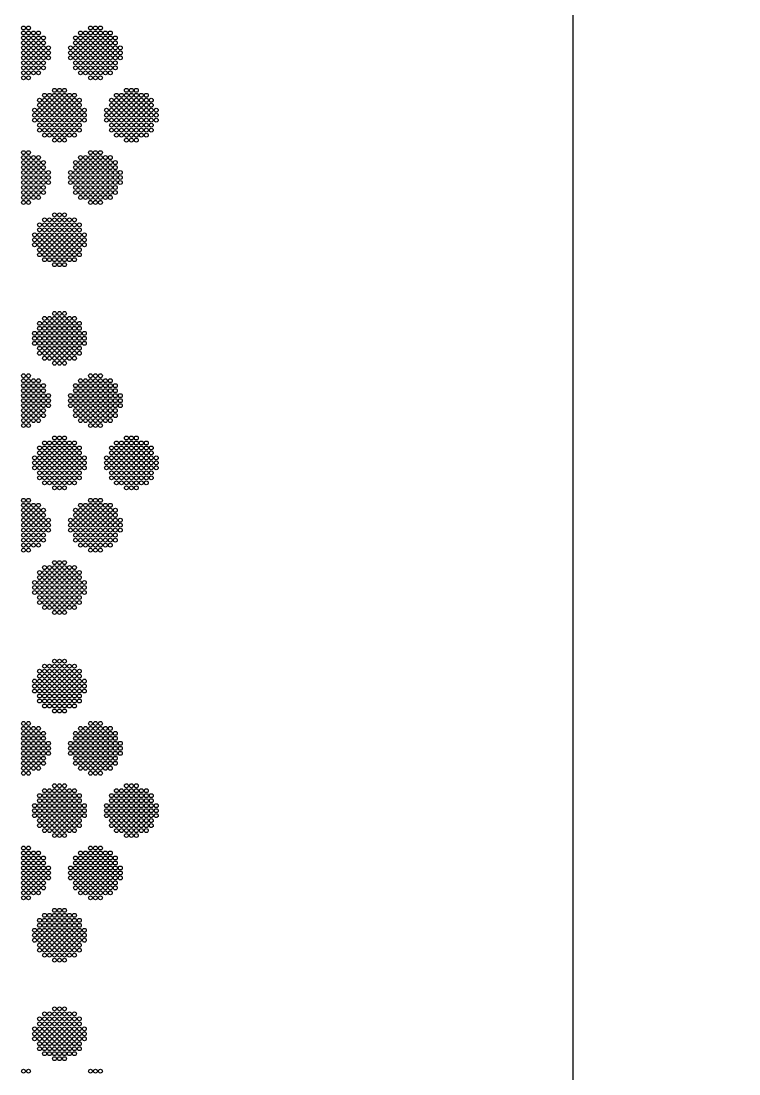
# Model space of a CAD drawing. Extents: x -49 to 54, y -38 to 38.
# Drawn here: x 41.42 to 54.4, y -0.04 to 18.98 of the extents above; entities that cross this region are included whole.
import ezdxf

# ---------------------------------------------------------------- set-up
doc = ezdxf.new("R2010")
doc.units = 0
doc.layers.add('LOWER_ELECTRODE', color=1, linetype='CONTINUOUS')
doc.layers.add('OUTLINE', color=7, linetype='CONTINUOUS')

msp = doc.modelspace()

# ---------------------------------------------------------------- linework, layer by layer
at = {"layer": 'LOWER_ELECTRODE'}
for centre in [(41.464, 18.856), (41.554, 18.856), (42.674, 18.856), (42.764, 18.856), (42.854, 18.856), (41.464, 18.766), (41.464, 18.676), (41.554, 18.766), (41.554, 18.676), (41.644, 18.766), (41.644, 18.676), (41.734, 18.766), (41.734, 18.676), (41.824, 18.676), (42.404, 18.676), (42.494, 18.766), (42.494, 18.676), (42.584, 18.766), (42.584, 18.676), (42.674, 18.766), (42.674, 18.676), (42.764, 18.766), (42.764, 18.676), (42.854, 18.766), (42.854, 18.676), (42.944, 18.766), (42.944, 18.676), (43.034, 18.766), (43.034, 18.676), (43.124, 18.676), (41.464, 18.586), (41.464, 18.496), (41.554, 18.586), (41.554, 18.496), (41.644, 18.586), (41.644, 18.496), (41.734, 18.586), (41.734, 18.496), (41.824, 18.586), (41.824, 18.496), (41.914, 18.496), (42.314, 18.496), (42.404, 18.586), (42.404, 18.496), (42.494, 18.586), (42.494, 18.496), (42.584, 18.586), (42.584, 18.496), (42.674, 18.586), (42.674, 18.496), (42.764, 18.586), (42.764, 18.496), (42.854, 18.586), (42.854, 18.496), (42.944, 18.586), (42.944, 18.496), (43.034, 18.586), (43.034, 18.496), (43.124, 18.586), (43.124, 18.496), (43.214, 18.496), (41.464, 18.406), (41.464, 18.316), (41.554, 18.406), (41.554, 18.316), (41.644, 18.406), (41.644, 18.316), (41.734, 18.406), (41.734, 18.316), (41.824, 18.406), (41.824, 18.316), (41.914, 18.406), (41.914, 18.316), (42.314, 18.406), (42.314, 18.316), (42.404, 18.406), (42.404, 18.316), (42.494, 18.406), (42.494, 18.316), (42.584, 18.406), (42.584, 18.316), (42.674, 18.406), (42.674, 18.316), (42.764, 18.406), (42.764, 18.316), (42.854, 18.406), (42.854, 18.316), (42.944, 18.406), (42.944, 18.316), (43.034, 18.406), (43.034, 18.316), (43.124, 18.406), (43.124, 18.316), (43.214, 18.406), (43.214, 18.316), (41.464, 18.226), (41.464, 18.136), (41.464, 18.046), (41.554, 18.226), (41.554, 18.136), (41.554, 18.046), (41.644, 18.226), (41.644, 18.136), (41.644, 18.046), (41.734, 18.226), (41.734, 18.136), (41.734, 18.046), (41.824, 18.226), (41.824, 18.136), (42.404, 18.226), (42.404, 18.136), (42.494, 18.226), (42.494, 18.136), (42.494, 18.046), (42.584, 18.226), (42.584, 18.136), (42.584, 18.046), (42.674, 18.226), (42.674, 18.136), (42.674, 18.046), (42.764, 18.226), (42.764, 18.136), (42.764, 18.046), (42.854, 18.226), (42.854, 18.136), (42.854, 18.046), (42.944, 18.226), (42.944, 18.136), (42.944, 18.046), (43.034, 18.226), (43.034, 18.136), (43.034, 18.046), (43.124, 18.226), (43.124, 18.136), (41.464, 17.956), (41.554, 17.956), (42.674, 17.956), (42.764, 17.956), (42.854, 17.956), (42.024, 17.73), (42.114, 17.73), (42.204, 17.73), (43.324, 17.73), (43.414, 17.73), (43.504, 17.73), (41.754, 17.55), (41.844, 17.64), (41.844, 17.55), (41.934, 17.64), (41.934, 17.55), (42.024, 17.64), (42.024, 17.55), (42.114, 17.64), (42.114, 17.55), (42.204, 17.64), (42.204, 17.55), (42.294, 17.64), (42.294, 17.55), (42.384, 17.64), (42.384, 17.55), (42.474, 17.55), (43.054, 17.55), (43.144, 17.64), (43.144, 17.55), (43.234, 17.64), (43.234, 17.55), (43.324, 17.64), (43.324, 17.55), (43.414, 17.64), (43.414, 17.55), (43.504, 17.64), (43.504, 17.55), (43.594, 17.64), (43.594, 17.55), (43.684, 17.64), (43.684, 17.55), (43.774, 17.55), (41.664, 17.37), (41.664, 17.28), (41.754, 17.46), (41.754, 17.37), (41.754, 17.28), (41.844, 17.46), (41.844, 17.37), (41.844, 17.28), (41.934, 17.46), (41.934, 17.37), (41.934, 17.28), (42.024, 17.46), (42.024, 17.37), (42.024, 17.28), (42.114, 17.46), (42.114, 17.37), (42.114, 17.28), (42.204, 17.46), (42.204, 17.37), (42.204, 17.28), (42.294, 17.46), (42.294, 17.37), (42.294, 17.28), (42.384, 17.46), (42.384, 17.37), (42.384, 17.28), (42.474, 17.46), (42.474, 17.37), (42.474, 17.28), (42.564, 17.37), (42.564, 17.28), (42.964, 17.37), (42.964, 17.28), (43.054, 17.46), (43.054, 17.37), (43.054, 17.28), (43.144, 17.46), (43.144, 17.37), (43.144, 17.28), (43.234, 17.46), (43.234, 17.37), (43.234, 17.28), (43.324, 17.46), (43.324, 17.37), (43.324, 17.28), (43.414, 17.46), (43.414, 17.37), (43.414, 17.28), (43.504, 17.46), (43.504, 17.37), (43.504, 17.28), (43.594, 17.46), (43.594, 17.37), (43.594, 17.28), (43.684, 17.46), (43.684, 17.37), (43.684, 17.28), (43.774, 17.46), (43.774, 17.37), (43.774, 17.28), (43.864, 17.37), (43.864, 17.28), (41.664, 17.19), (41.754, 17.19), (41.754, 17.1), (41.844, 17.19), (41.844, 17.1), (41.934, 17.19), (41.934, 17.1), (42.024, 17.19), (42.024, 17.1), (42.114, 17.19), (42.114, 17.1), (42.204, 17.19), (42.204, 17.1), (42.294, 17.19), (42.294, 17.1), (42.384, 17.19), (42.384, 17.1), (42.474, 17.19), (42.474, 17.1), (42.564, 17.19), (42.964, 17.19), (43.054, 17.19), (43.054, 17.1), (43.144, 17.19), (43.144, 17.1), (43.234, 17.19), (43.234, 17.1), (43.324, 17.19), (43.324, 17.1), (43.414, 17.19), (43.414, 17.1), (43.504, 17.19), (43.504, 17.1), (43.594, 17.19), (43.594, 17.1), (43.684, 17.19), (43.684, 17.1), (43.774, 17.19), (43.774, 17.1), (43.864, 17.19), (41.754, 17.01), (41.844, 17.01), (41.844, 16.92), (41.934, 17.01), (41.934, 16.92), (42.024, 17.01), (42.024, 16.92), (42.114, 17.01), (42.114, 16.92), (42.204, 17.01), (42.204, 16.92), (42.294, 17.01), (42.294, 16.92), (42.384, 17.01), (42.384, 16.92), (42.474, 17.01), (43.054, 17.01), (43.144, 17.01), (43.144, 16.92), (43.234, 17.01), (43.234, 16.92), (43.324, 17.01), (43.324, 16.92), (43.414, 17.01), (43.414, 16.92), (43.504, 17.01), (43.504, 16.92), (43.594, 17.01), (43.594, 16.92), (43.684, 17.01), (43.684, 16.92), (43.774, 17.01), (42.024, 16.83), (42.114, 16.83), (42.204, 16.83), (43.324, 16.83), (43.414, 16.83), (43.504, 16.83), (41.464, 16.604), (41.554, 16.604), (42.674, 16.604), (42.764, 16.604), (42.854, 16.604), (41.464, 16.514), (41.464, 16.424), (41.464, 16.334), (41.554, 16.514), (41.554, 16.424), (41.554, 16.334), (41.644, 16.514), (41.644, 16.424), (41.644, 16.334), (41.734, 16.514), (41.734, 16.424), (41.734, 16.334), (41.824, 16.424), (41.824, 16.334), (42.404, 16.424), (42.404, 16.334), (42.494, 16.514), (42.494, 16.424), (42.494, 16.334), (42.584, 16.514), (42.584, 16.424), (42.584, 16.334), (42.674, 16.514), (42.674, 16.424), (42.674, 16.334), (42.764, 16.514), (42.764, 16.424), (42.764, 16.334), (42.854, 16.514), (42.854, 16.424), (42.854, 16.334), (42.944, 16.514), (42.944, 16.424), (42.944, 16.334), (43.034, 16.514), (43.034, 16.424), (43.034, 16.334), (43.124, 16.424), (43.124, 16.334), (41.464, 16.244), (41.464, 16.154), (41.554, 16.244), (41.554, 16.154), (41.644, 16.244), (41.644, 16.154), (41.734, 16.244), (41.734, 16.154), (41.824, 16.244), (41.824, 16.154), (41.914, 16.244), (41.914, 16.154), (42.314, 16.244), (42.314, 16.154), (42.404, 16.244), (42.404, 16.154), (42.494, 16.244), (42.494, 16.154), (42.584, 16.244), (42.584, 16.154), (42.674, 16.244), (42.674, 16.154), (42.764, 16.244), (42.764, 16.154), (42.854, 16.244), (42.854, 16.154), (42.944, 16.244), (42.944, 16.154), (43.034, 16.244), (43.034, 16.154), (43.124, 16.244), (43.124, 16.154), (43.214, 16.244), (43.214, 16.154), (41.464, 16.064), (41.464, 15.974), (41.554, 16.064), (41.554, 15.974), (41.644, 16.064), (41.644, 15.974), (41.734, 16.064), (41.734, 15.974), (41.824, 16.064), (41.824, 15.974), (41.914, 16.064), (42.314, 16.064), (42.404, 16.064), (42.404, 15.974), (42.494, 16.064), (42.494, 15.974), (42.584, 16.064), (42.584, 15.974), (42.674, 16.064), (42.674, 15.974), (42.764, 16.064), (42.764, 15.974), (42.854, 16.064), (42.854, 15.974), (42.944, 16.064), (42.944, 15.974), (43.034, 16.064), (43.034, 15.974), (43.124, 16.064), (43.124, 15.974), (43.214, 16.064), (41.464, 15.884), (41.464, 15.794), (41.554, 15.884), (41.554, 15.794), (41.644, 15.884), (41.644, 15.794), (41.734, 15.884), (41.734, 15.794), (41.824, 15.884), (42.404, 15.884), (42.494, 15.884), (42.494, 15.794), (42.584, 15.884), (42.584, 15.794), (42.674, 15.884), (42.674, 15.794), (42.764, 15.884), (42.764, 15.794), (42.854, 15.884), (42.854, 15.794), (42.944, 15.884), (42.944, 15.794), (43.034, 15.884), (43.034, 15.794), (43.124, 15.884), (41.464, 15.704), (41.554, 15.704), (42.674, 15.704), (42.764, 15.704), (42.854, 15.704), (41.844, 15.389), (41.934, 15.389), (42.024, 15.479), (42.024, 15.389), (42.114, 15.479), (42.114, 15.389), (42.204, 15.479), (42.204, 15.389), (42.294, 15.389), (42.384, 15.389), (41.754, 15.299), (41.754, 15.209), (41.844, 15.299), (41.844, 15.209), (41.934, 15.299), (41.934, 15.209), (42.024, 15.299), (42.024, 15.209), (42.114, 15.299), (42.114, 15.209), (42.204, 15.299), (42.204, 15.209), (42.294, 15.299), (42.294, 15.209), (42.384, 15.299), (42.384, 15.209), (42.474, 15.299), (42.474, 15.209), (41.664, 15.119), (41.664, 15.029), (41.754, 15.119), (41.754, 15.029), (41.844, 15.119), (41.844, 15.029), (41.934, 15.119), (41.934, 15.029), (42.024, 15.119), (42.024, 15.029), (42.114, 15.119), (42.114, 15.029), (42.204, 15.119), (42.204, 15.029), (42.294, 15.119), (42.294, 15.029), (42.384, 15.119), (42.384, 15.029), (42.474, 15.119), (42.474, 15.029), (42.564, 15.119), (42.564, 15.029), (41.664, 14.939), (41.754, 14.939), (41.754, 14.849), (41.844, 14.939), (41.844, 14.849), (41.934, 14.939), (41.934, 14.849), (42.024, 14.939), (42.024, 14.849), (42.114, 14.939), (42.114, 14.849), (42.204, 14.939), (42.204, 14.849), (42.294, 14.939), (42.294, 14.849), (42.384, 14.939), (42.384, 14.849), (42.474, 14.939), (42.474, 14.849), (42.564, 14.939), (41.754, 14.759), (41.844, 14.759), (41.844, 14.669), (41.934, 14.759), (41.934, 14.669), (42.024, 14.759), (42.024, 14.669), (42.114, 14.759), (42.114, 14.669), (42.204, 14.759), (42.204, 14.669), (42.294, 14.759), (42.294, 14.669), (42.384, 14.759), (42.384, 14.669), (42.474, 14.759), (42.024, 14.579), (42.114, 14.579), (42.204, 14.579), (42.024, 13.698), (42.114, 13.698), (42.204, 13.698), (41.754, 13.518), (41.844, 13.608), (41.844, 13.518), (41.934, 13.608), (41.934, 13.518), (42.024, 13.608), (42.024, 13.518), (42.114, 13.608), (42.114, 13.518), (42.204, 13.608), (42.204, 13.518), (42.294, 13.608), (42.294, 13.518), (42.384, 13.608), (42.384, 13.518), (42.474, 13.518), (41.664, 13.338), (41.754, 13.428), (41.754, 13.338), (41.844, 13.428), (41.844, 13.338), (41.934, 13.428), (41.934, 13.338), (42.024, 13.428), (42.024, 13.338), (42.114, 13.428), (42.114, 13.338), (42.204, 13.428), (42.204, 13.338), (42.294, 13.428), (42.294, 13.338), (42.384, 13.428), (42.384, 13.338), (42.474, 13.428), (42.474, 13.338), (42.564, 13.338), (41.664, 13.248), (41.664, 13.158), (41.754, 13.248), (41.754, 13.158), (41.844, 13.248), (41.844, 13.158), (41.934, 13.248), (41.934, 13.158), (42.024, 13.248), (42.024, 13.158), (42.114, 13.248), (42.114, 13.158), (42.204, 13.248), (42.204, 13.158), (42.294, 13.248), (42.294, 13.158), (42.384, 13.248), (42.384, 13.158), (42.474, 13.248), (42.474, 13.158), (42.564, 13.248), (42.564, 13.158), (41.754, 13.068), (41.754, 12.978), (41.844, 13.068), (41.844, 12.978), (41.934, 13.068), (41.934, 12.978), (42.024, 13.068), (42.024, 12.978), (42.114, 13.068), (42.114, 12.978), (42.204, 13.068), (42.204, 12.978), (42.294, 13.068), (42.294, 12.978), (42.384, 13.068), (42.384, 12.978), (42.474, 13.068), (42.474, 12.978), (41.844, 12.888), (41.934, 12.888), (42.024, 12.888), (42.024, 12.798), (42.114, 12.888), (42.114, 12.798), (42.204, 12.888), (42.204, 12.798), (42.294, 12.888), (42.384, 12.888), (41.464, 12.572), (41.554, 12.572), (42.674, 12.572), (42.764, 12.572), (42.854, 12.572), (41.464, 12.482), (41.464, 12.392), (41.554, 12.482), (41.554, 12.392), (41.644, 12.482), (41.644, 12.392), (41.734, 12.482), (41.734, 12.392), (41.824, 12.392), (42.404, 12.392), (42.494, 12.482), (42.494, 12.392), (42.584, 12.482), (42.584, 12.392), (42.674, 12.482), (42.674, 12.392), (42.764, 12.482), (42.764, 12.392), (42.854, 12.482), (42.854, 12.392), (42.944, 12.482), (42.944, 12.392), (43.034, 12.482), (43.034, 12.392), (43.124, 12.392), (41.464, 12.302), (41.464, 12.212), (41.554, 12.302), (41.554, 12.212), (41.644, 12.302), (41.644, 12.212), (41.734, 12.302), (41.734, 12.212), (41.824, 12.302), (41.824, 12.212), (41.914, 12.212), (42.314, 12.212), (42.404, 12.302), (42.404, 12.212), (42.494, 12.302), (42.494, 12.212), (42.584, 12.302), (42.584, 12.212), (42.674, 12.302), (42.674, 12.212), (42.764, 12.302), (42.764, 12.212), (42.854, 12.302), (42.854, 12.212), (42.944, 12.302), (42.944, 12.212), (43.034, 12.302), (43.034, 12.212), (43.124, 12.302), (43.124, 12.212), (43.214, 12.212), (41.464, 12.122), (41.464, 12.032), (41.554, 12.122), (41.554, 12.032), (41.644, 12.122), (41.644, 12.032), (41.734, 12.122), (41.734, 12.032), (41.824, 12.122), (41.824, 12.032), (41.914, 12.122), (41.914, 12.032), (42.314, 12.122), (42.314, 12.032), (42.404, 12.122), (42.404, 12.032), (42.494, 12.122), (42.494, 12.032), (42.584, 12.122), (42.584, 12.032), (42.674, 12.122), (42.674, 12.032), (42.764, 12.122), (42.764, 12.032), (42.854, 12.122), (42.854, 12.032), (42.944, 12.122), (42.944, 12.032), (43.034, 12.122), (43.034, 12.032), (43.124, 12.122), (43.124, 12.032), (43.214, 12.122), (43.214, 12.032), (41.464, 11.942), (41.464, 11.852), (41.464, 11.762), (41.554, 11.942), (41.554, 11.852), (41.554, 11.762), (41.644, 11.942), (41.644, 11.852), (41.644, 11.762), (41.734, 11.942), (41.734, 11.852), (41.734, 11.762), (41.824, 11.942), (41.824, 11.852), (42.404, 11.942), (42.404, 11.852), (42.494, 11.942), (42.494, 11.852), (42.494, 11.762), (42.584, 11.942), (42.584, 11.852), (42.584, 11.762), (42.674, 11.942), (42.674, 11.852), (42.674, 11.762), (42.764, 11.942), (42.764, 11.852), (42.764, 11.762), (42.854, 11.942), (42.854, 11.852), (42.854, 11.762), (42.944, 11.942), (42.944, 11.852), (42.944, 11.762), (43.034, 11.942), (43.034, 11.852), (43.034, 11.762), (43.124, 11.942), (43.124, 11.852), (41.464, 11.672), (41.554, 11.672), (42.674, 11.672), (42.764, 11.672), (42.854, 11.672), (42.024, 11.447), (42.114, 11.447), (42.204, 11.447), (43.324, 11.447), (43.414, 11.447), (43.504, 11.447), (41.754, 11.267), (41.844, 11.357), (41.844, 11.267), (41.934, 11.357), (41.934, 11.267), (42.024, 11.357), (42.024, 11.267), (42.114, 11.357), (42.114, 11.267), (42.204, 11.357), (42.204, 11.267), (42.294, 11.357), (42.294, 11.267), (42.384, 11.357), (42.384, 11.267), (42.474, 11.267), (43.054, 11.267), (43.144, 11.357), (43.144, 11.267), (43.234, 11.357), (43.234, 11.267), (43.324, 11.357), (43.324, 11.267), (43.414, 11.357), (43.414, 11.267), (43.504, 11.357), (43.504, 11.267), (43.594, 11.357), (43.594, 11.267), (43.684, 11.357), (43.684, 11.267), (43.774, 11.267), (41.664, 11.087), (41.754, 11.177), (41.754, 11.087), (41.844, 11.177), (41.844, 11.087), (41.934, 11.177), (41.934, 11.087), (42.024, 11.177), (42.024, 11.087), (42.114, 11.177), (42.114, 11.087), (42.204, 11.177), (42.204, 11.087), (42.294, 11.177), (42.294, 11.087), (42.384, 11.177), (42.384, 11.087), (42.474, 11.177), (42.474, 11.087), (42.564, 11.087), (42.964, 11.087), (43.054, 11.177), (43.054, 11.087), (43.144, 11.177), (43.144, 11.087), (43.234, 11.177), (43.234, 11.087), (43.324, 11.177), (43.324, 11.087), (43.414, 11.177), (43.414, 11.087), (43.504, 11.177), (43.504, 11.087), (43.594, 11.177), (43.594, 11.087), (43.684, 11.177), (43.684, 11.087), (43.774, 11.177), (43.774, 11.087), (43.864, 11.087), (41.664, 10.997), (41.664, 10.907), (41.754, 10.997), (41.754, 10.907), (41.754, 10.817), (41.844, 10.997), (41.844, 10.907), (41.844, 10.817), (41.934, 10.997), (41.934, 10.907), (41.934, 10.817), (42.024, 10.997), (42.024, 10.907), (42.024, 10.817), (42.114, 10.997), (42.114, 10.907), (42.114, 10.817), (42.204, 10.997), (42.204, 10.907), (42.204, 10.817), (42.294, 10.997), (42.294, 10.907), (42.294, 10.817), (42.384, 10.997), (42.384, 10.907), (42.384, 10.817), (42.474, 10.997), (42.474, 10.907), (42.474, 10.817), (42.564, 10.997), (42.564, 10.907), (42.964, 10.997), (42.964, 10.907), (43.054, 10.997), (43.054, 10.907), (43.054, 10.817), (43.144, 10.997), (43.144, 10.907), (43.144, 10.817), (43.234, 10.997), (43.234, 10.907), (43.234, 10.817), (43.324, 10.997), (43.324, 10.907), (43.324, 10.817), (43.414, 10.997), (43.414, 10.907), (43.414, 10.817), (43.504, 10.997), (43.504, 10.907), (43.504, 10.817), (43.594, 10.997), (43.594, 10.907), (43.594, 10.817), (43.684, 10.997), (43.684, 10.907), (43.684, 10.817), (43.774, 10.997), (43.774, 10.907), (43.774, 10.817), (43.864, 10.997), (43.864, 10.907), (41.754, 10.727), (41.844, 10.727), (41.844, 10.637), (41.934, 10.727), (41.934, 10.637), (42.024, 10.727), (42.024, 10.637), (42.114, 10.727), (42.114, 10.637), (42.204, 10.727), (42.204, 10.637), (42.294, 10.727), (42.294, 10.637), (42.384, 10.727), (42.384, 10.637), (42.474, 10.727), (43.054, 10.727), (43.144, 10.727), (43.144, 10.637), (43.234, 10.727), (43.234, 10.637), (43.324, 10.727), (43.324, 10.637), (43.414, 10.727), (43.414, 10.637), (43.504, 10.727), (43.504, 10.637), (43.594, 10.727), (43.594, 10.637), (43.684, 10.727), (43.684, 10.637), (43.774, 10.727), (42.024, 10.547), (42.114, 10.547), (42.204, 10.547), (43.324, 10.547), (43.414, 10.547), (43.504, 10.547), (41.464, 10.321), (41.554, 10.321), (42.674, 10.321), (42.764, 10.321), (42.854, 10.321), (41.464, 10.231), (41.464, 10.141), (41.464, 10.051), (41.554, 10.231), (41.554, 10.141), (41.554, 10.051), (41.644, 10.231), (41.644, 10.141), (41.644, 10.051), (41.734, 10.231), (41.734, 10.141), (41.734, 10.051), (41.824, 10.141), (41.824, 10.051), (42.404, 10.141), (42.404, 10.051), (42.494, 10.231), (42.494, 10.141), (42.494, 10.051), (42.584, 10.231), (42.584, 10.141), (42.584, 10.051), (42.674, 10.231), (42.674, 10.141), (42.674, 10.051), (42.764, 10.231), (42.764, 10.141), (42.764, 10.051), (42.854, 10.231), (42.854, 10.141), (42.854, 10.051), (42.944, 10.231), (42.944, 10.141), (42.944, 10.051), (43.034, 10.231), (43.034, 10.141), (43.034, 10.051), (43.124, 10.141), (43.124, 10.051), (41.464, 9.961), (41.464, 9.871), (41.554, 9.961), (41.554, 9.871), (41.644, 9.961), (41.644, 9.871), (41.734, 9.961), (41.734, 9.871), (41.824, 9.961), (41.824, 9.871), (41.914, 9.961), (41.914, 9.871), (42.314, 9.961), (42.314, 9.871), (42.404, 9.961), (42.404, 9.871), (42.494, 9.961), (42.494, 9.871), (42.584, 9.961), (42.584, 9.871), (42.674, 9.961), (42.674, 9.871), (42.764, 9.961), (42.764, 9.871), (42.854, 9.961), (42.854, 9.871), (42.944, 9.961), (42.944, 9.871), (43.034, 9.961), (43.034, 9.871), (43.124, 9.961), (43.124, 9.871), (43.214, 9.961), (43.214, 9.871), (41.464, 9.781), (41.464, 9.691), (41.554, 9.781), (41.554, 9.691), (41.644, 9.781), (41.644, 9.691), (41.734, 9.781), (41.734, 9.691), (41.824, 9.781), (41.824, 9.691), (41.914, 9.781), (42.314, 9.781), (42.404, 9.781), (42.404, 9.691), (42.494, 9.781), (42.494, 9.691), (42.584, 9.781), (42.584, 9.691), (42.674, 9.781), (42.674, 9.691), (42.764, 9.781), (42.764, 9.691), (42.854, 9.781), (42.854, 9.691), (42.944, 9.781), (42.944, 9.691), (43.034, 9.781), (43.034, 9.691), (43.124, 9.781), (43.124, 9.691), (43.214, 9.781), (41.464, 9.601), (41.464, 9.511), (41.554, 9.601), (41.554, 9.511), (41.644, 9.601), (41.644, 9.511), (41.734, 9.601), (41.734, 9.511), (41.824, 9.601), (42.404, 9.601), (42.494, 9.601), (42.494, 9.511), (42.584, 9.601), (42.584, 9.511), (42.674, 9.601), (42.674, 9.511), (42.764, 9.601), (42.764, 9.511), (42.854, 9.601), (42.854, 9.511), (42.944, 9.601), (42.944, 9.511), (43.034, 9.601), (43.034, 9.511), (43.124, 9.601), (41.464, 9.421), (41.554, 9.421), (42.674, 9.421), (42.764, 9.421), (42.854, 9.421), (41.844, 9.105), (41.934, 9.105), (42.024, 9.195), (42.024, 9.105), (42.114, 9.195), (42.114, 9.105), (42.204, 9.195), (42.204, 9.105), (42.294, 9.105), (42.384, 9.105), (41.754, 9.015), (41.754, 8.925), (41.844, 9.015), (41.844, 8.925), (41.934, 9.015), (41.934, 8.925), (42.024, 9.015), (42.024, 8.925), (42.114, 9.015), (42.114, 8.925), (42.204, 9.015), (42.204, 8.925), (42.294, 9.015), (42.294, 8.925), (42.384, 9.015), (42.384, 8.925), (42.474, 9.015), (42.474, 8.925), (41.664, 8.835), (41.664, 8.745), (41.754, 8.835), (41.754, 8.745), (41.844, 8.835), (41.844, 8.745), (41.934, 8.835), (41.934, 8.745), (42.024, 8.835), (42.024, 8.745), (42.114, 8.835), (42.114, 8.745), (42.204, 8.835), (42.204, 8.745), (42.294, 8.835), (42.294, 8.745), (42.384, 8.835), (42.384, 8.745), (42.474, 8.835), (42.474, 8.745), (42.564, 8.835), (42.564, 8.745), (41.664, 8.655), (41.754, 8.655), (41.754, 8.565), (41.844, 8.655), (41.844, 8.565), (41.934, 8.655), (41.934, 8.565), (42.024, 8.655), (42.024, 8.565), (42.114, 8.655), (42.114, 8.565), (42.204, 8.655), (42.204, 8.565), (42.294, 8.655), (42.294, 8.565), (42.384, 8.655), (42.384, 8.565), (42.474, 8.655), (42.474, 8.565), (42.564, 8.655), (41.754, 8.475), (41.844, 8.475), (41.844, 8.385), (41.934, 8.475), (41.934, 8.385), (42.024, 8.475), (42.024, 8.385), (42.114, 8.475), (42.114, 8.385), (42.204, 8.475), (42.204, 8.385), (42.294, 8.475), (42.294, 8.385), (42.384, 8.475), (42.384, 8.385), (42.474, 8.475), (42.024, 8.295), (42.114, 8.295), (42.204, 8.295), (42.024, 7.414), (42.114, 7.414), (42.204, 7.414), (41.754, 7.234), (41.844, 7.324), (41.844, 7.234), (41.934, 7.324), (41.934, 7.234), (42.024, 7.324), (42.024, 7.234), (42.114, 7.324), (42.114, 7.234), (42.204, 7.324), (42.204, 7.234), (42.294, 7.324), (42.294, 7.234), (42.384, 7.324), (42.384, 7.234), (42.474, 7.234), (41.664, 7.054), (41.754, 7.144), (41.754, 7.054), (41.844, 7.144), (41.844, 7.054), (41.934, 7.144), (41.934, 7.054), (42.024, 7.144), (42.024, 7.054), (42.114, 7.144), (42.114, 7.054), (42.204, 7.144), (42.204, 7.054), (42.294, 7.144), (42.294, 7.054), (42.384, 7.144), (42.384, 7.054), (42.474, 7.144), (42.474, 7.054), (42.564, 7.054), (41.664, 6.964), (41.664, 6.874), (41.754, 6.964), (41.754, 6.874), (41.844, 6.964), (41.844, 6.874), (41.934, 6.964), (41.934, 6.874), (42.024, 6.964), (42.024, 6.874), (42.114, 6.964), (42.114, 6.874), (42.204, 6.964), (42.204, 6.874), (42.294, 6.964), (42.294, 6.874), (42.384, 6.964), (42.384, 6.874), (42.474, 6.964), (42.474, 6.874), (42.564, 6.964), (42.564, 6.874), (41.754, 6.784), (41.754, 6.694), (41.844, 6.784), (41.844, 6.694), (41.934, 6.784), (41.934, 6.694), (42.024, 6.784), (42.024, 6.694), (42.114, 6.784), (42.114, 6.694), (42.204, 6.784), (42.204, 6.694), (42.294, 6.784), (42.294, 6.694), (42.384, 6.784), (42.384, 6.694), (42.474, 6.784), (42.474, 6.694), (41.844, 6.604), (41.934, 6.604), (42.024, 6.604), (42.024, 6.514), (42.114, 6.604), (42.114, 6.514), (42.204, 6.604), (42.204, 6.514), (42.294, 6.604), (42.384, 6.604), (41.464, 6.289), (41.554, 6.289), (42.674, 6.289), (42.764, 6.289), (42.854, 6.289), (41.464, 6.199), (41.464, 6.109), (41.554, 6.199), (41.554, 6.109), (41.644, 6.199), (41.644, 6.109), (41.734, 6.199), (41.734, 6.109), (41.824, 6.109), (42.404, 6.109), (42.494, 6.199), (42.494, 6.109), (42.584, 6.199), (42.584, 6.109), (42.674, 6.199), (42.674, 6.109), (42.764, 6.199), (42.764, 6.109), (42.854, 6.199), (42.854, 6.109), (42.944, 6.199), (42.944, 6.109), (43.034, 6.199), (43.034, 6.109), (43.124, 6.109), (41.464, 6.019), (41.464, 5.929), (41.554, 6.019), (41.554, 5.929), (41.644, 6.019), (41.644, 5.929), (41.734, 6.019), (41.734, 5.929), (41.824, 6.019), (41.824, 5.929), (41.914, 5.929), (42.314, 5.929), (42.404, 6.019), (42.404, 5.929), (42.494, 6.019), (42.494, 5.929), (42.584, 6.019), (42.584, 5.929), (42.674, 6.019), (42.674, 5.929), (42.764, 6.019), (42.764, 5.929), (42.854, 6.019), (42.854, 5.929), (42.944, 6.019), (42.944, 5.929), (43.034, 6.019), (43.034, 5.929), (43.124, 6.019), (43.124, 5.929), (43.214, 5.929), (41.464, 5.839), (41.464, 5.749), (41.554, 5.839), (41.554, 5.749), (41.644, 5.839), (41.644, 5.749), (41.734, 5.839), (41.734, 5.749), (41.824, 5.839), (41.824, 5.749), (41.914, 5.839), (41.914, 5.749), (42.314, 5.839), (42.314, 5.749), (42.404, 5.839), (42.404, 5.749), (42.494, 5.839), (42.494, 5.749), (42.584, 5.839), (42.584, 5.749), (42.674, 5.839), (42.674, 5.749), (42.764, 5.839), (42.764, 5.749), (42.854, 5.839), (42.854, 5.749), (42.944, 5.839), (42.944, 5.749), (43.034, 5.839), (43.034, 5.749), (43.124, 5.839), (43.124, 5.749), (43.214, 5.839), (43.214, 5.749), (41.464, 5.659), (41.464, 5.569), (41.554, 5.659), (41.554, 5.569), (41.644, 5.659), (41.644, 5.569), (41.734, 5.659), (41.734, 5.569), (41.824, 5.659), (41.824, 5.569), (42.404, 5.659), (42.404, 5.569), (42.494, 5.659), (42.494, 5.569), (42.584, 5.659), (42.584, 5.569), (42.674, 5.659), (42.674, 5.569), (42.764, 5.659), (42.764, 5.569), (42.854, 5.659), (42.854, 5.569), (42.944, 5.659), (42.944, 5.569), (43.034, 5.659), (43.034, 5.569), (43.124, 5.659), (43.124, 5.569), (41.464, 5.479), (41.464, 5.389), (41.554, 5.479), (41.554, 5.389), (41.644, 5.479), (41.734, 5.479), (42.494, 5.479), (42.584, 5.479), (42.674, 5.479), (42.674, 5.389), (42.764, 5.479), (42.764, 5.389), (42.854, 5.479), (42.854, 5.389), (42.944, 5.479), (43.034, 5.479), (42.024, 5.163), (42.114, 5.163), (42.204, 5.163), (43.324, 5.163), (43.414, 5.163), (43.504, 5.163), (41.754, 4.983), (41.844, 5.073), (41.844, 4.983), (41.934, 5.073), (41.934, 4.983), (42.024, 5.073), (42.024, 4.983), (42.114, 5.073), (42.114, 4.983), (42.204, 5.073), (42.204, 4.983), (42.294, 5.073), (42.294, 4.983), (42.384, 5.073), (42.384, 4.983), (42.474, 4.983), (43.054, 4.983), (43.144, 5.073), (43.144, 4.983), (43.234, 5.073), (43.234, 4.983), (43.324, 5.073), (43.324, 4.983), (43.414, 5.073), (43.414, 4.983), (43.504, 5.073), (43.504, 4.983), (43.594, 5.073), (43.594, 4.983), (43.684, 5.073), (43.684, 4.983), (43.774, 4.983), (41.664, 4.803), (41.754, 4.893), (41.754, 4.803), (41.844, 4.893), (41.844, 4.803), (41.934, 4.893), (41.934, 4.803), (42.024, 4.893), (42.024, 4.803), (42.114, 4.893), (42.114, 4.803), (42.204, 4.893), (42.204, 4.803), (42.294, 4.893), (42.294, 4.803), (42.384, 4.893), (42.384, 4.803), (42.474, 4.893), (42.474, 4.803), (42.564, 4.803), (42.964, 4.803), (43.054, 4.893), (43.054, 4.803), (43.144, 4.893), (43.144, 4.803), (43.234, 4.893), (43.234, 4.803), (43.324, 4.893), (43.324, 4.803), (43.414, 4.893), (43.414, 4.803), (43.504, 4.893), (43.504, 4.803), (43.594, 4.893), (43.594, 4.803), (43.684, 4.893), (43.684, 4.803), (43.774, 4.893), (43.774, 4.803), (43.864, 4.803), (41.664, 4.713), (41.664, 4.623), (41.754, 4.713), (41.754, 4.623), (41.754, 4.533), (41.844, 4.713), (41.844, 4.623), (41.844, 4.533), (41.934, 4.713), (41.934, 4.623), (41.934, 4.533), (42.024, 4.713), (42.024, 4.623), (42.024, 4.533), (42.114, 4.713), (42.114, 4.623), (42.114, 4.533), (42.204, 4.713), (42.204, 4.623), (42.204, 4.533), (42.294, 4.713), (42.294, 4.623), (42.294, 4.533), (42.384, 4.713), (42.384, 4.623), (42.384, 4.533), (42.474, 4.713), (42.474, 4.623), (42.474, 4.533), (42.564, 4.713), (42.564, 4.623), (42.964, 4.713), (42.964, 4.623), (43.054, 4.713), (43.054, 4.623), (43.054, 4.533), (43.144, 4.713), (43.144, 4.623), (43.144, 4.533), (43.234, 4.713), (43.234, 4.623), (43.234, 4.533), (43.324, 4.713), (43.324, 4.623), (43.324, 4.533), (43.414, 4.713), (43.414, 4.623), (43.414, 4.533), (43.504, 4.713), (43.504, 4.623), (43.504, 4.533), (43.594, 4.713), (43.594, 4.623), (43.594, 4.533), (43.684, 4.713), (43.684, 4.623), (43.684, 4.533), (43.774, 4.713), (43.774, 4.623), (43.774, 4.533), (43.864, 4.713), (43.864, 4.623), (41.754, 4.443), (41.844, 4.443), (41.844, 4.353), (41.934, 4.443), (41.934, 4.353), (42.024, 4.443), (42.024, 4.353), (42.114, 4.443), (42.114, 4.353), (42.204, 4.443), (42.204, 4.353), (42.294, 4.443), (42.294, 4.353), (42.384, 4.443), (42.384, 4.353), (42.474, 4.443), (43.054, 4.443), (43.144, 4.443), (43.144, 4.353), (43.234, 4.443), (43.234, 4.353), (43.324, 4.443), (43.324, 4.353), (43.414, 4.443), (43.414, 4.353), (43.504, 4.443), (43.504, 4.353), (43.594, 4.443), (43.594, 4.353), (43.684, 4.443), (43.684, 4.353), (43.774, 4.443), (42.024, 4.263), (42.114, 4.263), (42.204, 4.263), (43.324, 4.263), (43.414, 4.263), (43.504, 4.263), (41.464, 4.037), (41.554, 4.037), (42.674, 4.037), (42.764, 4.037), (42.854, 4.037), (41.464, 3.947), (41.464, 3.857), (41.554, 3.947), (41.554, 3.857), (41.644, 3.947), (41.644, 3.857), (41.734, 3.947), (41.734, 3.857), (41.824, 3.857), (42.404, 3.857), (42.494, 3.947), (42.494, 3.857), (42.584, 3.947), (42.584, 3.857), (42.674, 3.947), (42.674, 3.857), (42.764, 3.947), (42.764, 3.857), (42.854, 3.947), (42.854, 3.857), (42.944, 3.947), (42.944, 3.857), (43.034, 3.947), (43.034, 3.857), (43.124, 3.857), (41.464, 3.767), (41.464, 3.677), (41.464, 3.587), (41.554, 3.767), (41.554, 3.677), (41.554, 3.587), (41.644, 3.767), (41.644, 3.677), (41.644, 3.587), (41.734, 3.767), (41.734, 3.677), (41.734, 3.587), (41.824, 3.767), (41.824, 3.677), (41.824, 3.587), (41.914, 3.677), (41.914, 3.587), (42.314, 3.677), (42.314, 3.587), (42.404, 3.767), (42.404, 3.677), (42.404, 3.587), (42.494, 3.767), (42.494, 3.677), (42.494, 3.587), (42.584, 3.767), (42.584, 3.677), (42.584, 3.587), (42.674, 3.767), (42.674, 3.677), (42.674, 3.587), (42.764, 3.767), (42.764, 3.677), (42.764, 3.587), (42.854, 3.767), (42.854, 3.677), (42.854, 3.587), (42.944, 3.767), (42.944, 3.677), (42.944, 3.587), (43.034, 3.767), (43.034, 3.677), (43.034, 3.587), (43.124, 3.767), (43.124, 3.677), (43.124, 3.587), (43.214, 3.677), (43.214, 3.587), (41.464, 3.497), (41.464, 3.407), (41.554, 3.497), (41.554, 3.407), (41.644, 3.497), (41.644, 3.407), (41.734, 3.497), (41.734, 3.407), (41.824, 3.497), (41.824, 3.407), (41.914, 3.497), (42.314, 3.497), (42.404, 3.497), (42.404, 3.407), (42.494, 3.497), (42.494, 3.407), (42.584, 3.497), (42.584, 3.407), (42.674, 3.497), (42.674, 3.407), (42.764, 3.497), (42.764, 3.407), (42.854, 3.497), (42.854, 3.407), (42.944, 3.497), (42.944, 3.407), (43.034, 3.497), (43.034, 3.407), (43.124, 3.497), (43.124, 3.407), (43.214, 3.497), (41.464, 3.317), (41.464, 3.227), (41.554, 3.317), (41.554, 3.227), (41.644, 3.317), (41.644, 3.227), (41.734, 3.317), (41.734, 3.227), (41.824, 3.317), (42.404, 3.317), (42.494, 3.317), (42.494, 3.227), (42.584, 3.317), (42.584, 3.227), (42.674, 3.317), (42.674, 3.227), (42.764, 3.317), (42.764, 3.227), (42.854, 3.317), (42.854, 3.227), (42.944, 3.317), (42.944, 3.227), (43.034, 3.317), (43.034, 3.227), (43.124, 3.317), (41.464, 3.137), (41.554, 3.137), (42.674, 3.137), (42.764, 3.137), (42.854, 3.137), (41.844, 2.821), (41.934, 2.821), (42.024, 2.911), (42.024, 2.821), (42.114, 2.911), (42.114, 2.821), (42.204, 2.911), (42.204, 2.821), (42.294, 2.821), (42.384, 2.821), (41.754, 2.731), (41.754, 2.641), (41.844, 2.731), (41.844, 2.641), (41.934, 2.731), (41.934, 2.641), (42.024, 2.731), (42.024, 2.641), (42.114, 2.731), (42.114, 2.641), (42.204, 2.731), (42.204, 2.641), (42.294, 2.731), (42.294, 2.641), (42.384, 2.731), (42.384, 2.641), (42.474, 2.731), (42.474, 2.641), (41.664, 2.551), (41.664, 2.461), (41.754, 2.551), (41.754, 2.461), (41.844, 2.551), (41.844, 2.461), (41.934, 2.551), (41.934, 2.461), (42.024, 2.551), (42.024, 2.461), (42.114, 2.551), (42.114, 2.461), (42.204, 2.551), (42.204, 2.461), (42.294, 2.551), (42.294, 2.461), (42.384, 2.551), (42.384, 2.461), (42.474, 2.551), (42.474, 2.461), (42.564, 2.551), (42.564, 2.461), (41.664, 2.371), (41.754, 2.371), (41.754, 2.281), (41.844, 2.371), (41.844, 2.281), (41.934, 2.371), (41.934, 2.281), (42.024, 2.371), (42.024, 2.281), (42.114, 2.371), (42.114, 2.281), (42.204, 2.371), (42.204, 2.281), (42.294, 2.371), (42.294, 2.281), (42.384, 2.371), (42.384, 2.281), (42.474, 2.371), (42.474, 2.281), (42.564, 2.371), (41.754, 2.191), (41.844, 2.191), (41.844, 2.101), (41.934, 2.191), (41.934, 2.101), (42.024, 2.191), (42.024, 2.101), (42.114, 2.191), (42.114, 2.101), (42.204, 2.191), (42.204, 2.101), (42.294, 2.191), (42.294, 2.101), (42.384, 2.191), (42.384, 2.101), (42.474, 2.191), (42.024, 2.011), (42.114, 2.011), (42.204, 2.011), (42.024, 1.131), (42.114, 1.131), (42.204, 1.131), (41.754, 0.951), (41.844, 1.041), (41.844, 0.951), (41.934, 1.041), (41.934, 0.951), (42.024, 1.041), (42.024, 0.951), (42.114, 1.041), (42.114, 0.951), (42.204, 1.041), (42.204, 0.951), (42.294, 1.041), (42.294, 0.951), (42.384, 1.041), (42.384, 0.951), (42.474, 0.951), (41.664, 0.771), (41.754, 0.861), (41.754, 0.771), (41.844, 0.861), (41.844, 0.771), (41.934, 0.861), (41.934, 0.771), (42.024, 0.861), (42.024, 0.771), (42.114, 0.861), (42.114, 0.771), (42.204, 0.861), (42.204, 0.771), (42.294, 0.861), (42.294, 0.771), (42.384, 0.861), (42.384, 0.771), (42.474, 0.861), (42.474, 0.771), (42.564, 0.771), (41.664, 0.681), (41.664, 0.591), (41.754, 0.681), (41.754, 0.591), (41.844, 0.681), (41.844, 0.591), (41.934, 0.681), (41.934, 0.591), (42.024, 0.681), (42.024, 0.591), (42.114, 0.681), (42.114, 0.591), (42.204, 0.681), (42.204, 0.591), (42.294, 0.681), (42.294, 0.591), (42.384, 0.681), (42.384, 0.591), (42.474, 0.681), (42.474, 0.591), (42.564, 0.681), (42.564, 0.591), (41.754, 0.501), (41.754, 0.411), (41.844, 0.501), (41.844, 0.411), (41.934, 0.501), (41.934, 0.411), (42.024, 0.501), (42.024, 0.411), (42.114, 0.501), (42.114, 0.411), (42.204, 0.501), (42.204, 0.411), (42.294, 0.501), (42.294, 0.411), (42.384, 0.501), (42.384, 0.411), (42.474, 0.501), (42.474, 0.411), (41.844, 0.321), (41.934, 0.321), (42.024, 0.321), (42.024, 0.231), (42.114, 0.321), (42.114, 0.231), (42.204, 0.321), (42.204, 0.231), (42.294, 0.321), (42.384, 0.321), (41.464, 0.005), (41.554, 0.005), (42.674, 0.005), (42.764, 0.005), (42.854, 0.005)]:
    msp.add_circle(centre, 0.035, dxfattribs=at)
at = {"layer": 'OUTLINE'}
msp.add_lwpolyline([(-49.4, -36.45, -0.414214), (-47.85, -38), (52.85, -38, -0.414214), (54.4, -36.45), (54.4, -28), (51.4, -28), (51.4, 28), (54.4, 28), (54.4, 36.45, -0.414214), (52.85, 38), (-47.85, 38, -0.414214), (-49.4, 36.45)], format="xyb", close=True, dxfattribs=at)

doc.saveas('drawing.dxf')
